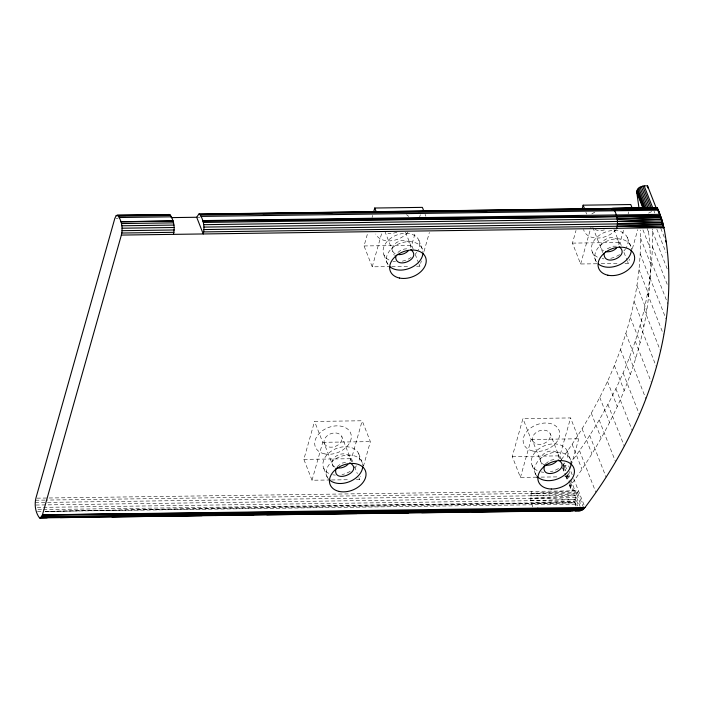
<?xml version="1.0" encoding="UTF-8"?>
<svg xmlns="http://www.w3.org/2000/svg" width="704" height="704" viewBox="0 0 704 704"><rect width="100%" height="100%" fill="white"/><g stroke="black" fill="none" stroke-linecap="round" stroke-linejoin="round"><path stroke-width="0.53" stroke-dasharray="3.52 2.64" d="M569.923 463.954C620.18 396.625 655.116 314.195 652.326 229.002M531.3 491.418L530.79 500.702L533.377 508.966M561.449 459.51C609.567 393.307 643.016 312.99 640.394 230.041M583.563 507.725L577.491 492.219C574.367 490.97 567.82 489.298 571.261 484.554C624.448 411.682 659.586 320.575 648.27 229.31M49.078 497.992L578.45 490.767C574.966 495.528 573.602 502.225 576.743 507.531M330.431 479.987L312.03 480.234L303.846 459.36L314.547 421.423L362.182 420.772L370.366 441.646L363.528 465.881M390.632 266.578L372.231 266.834L364.047 245.96L367.62 233.314M372.073 217.51L372.671 215.398M312.03 480.234L322.731 442.297L314.547 421.423M372.231 266.834L381.744 233.112M352.651 461.692L351.481 458.718L362.182 420.772M413.239 249.286L411.682 245.309L415.254 232.663M419.707 216.858L420.306 214.755M356.418 479.626L359.665 479.582L360.554 476.423M416.61 266.226L419.866 266.182L421.344 260.911M424.028 251.434L429.378 232.461M536.668 477.171L520.423 477.391L512.248 456.518L522.949 418.581L570.583 417.93L578.758 438.803L571.921 463.038M596.86 263.771L580.624 263.991L572.449 243.118L576.013 230.472M520.423 477.391L531.124 439.454L522.949 418.581M580.624 263.991L591.034 227.102M561.44 459.844L559.882 455.866L570.583 417.93M621.245 245.45L620.083 242.466L623.647 229.821M628.109 214.016L628.698 211.904M564.81 476.784L568.058 476.74L569.545 471.469M625.011 263.384L628.258 263.34L629.446 259.125M632.421 248.582L637.771 229.618M337.11 466.62L341.739 463.188L346.685 462.176M545.503 463.778L550.141 460.346L555.078 459.334M397.936 252.437C400.858 249.647 405.117 248.213 409.103 249.031M607.332 248.776L612.691 246.206L617.505 246.18M648.569 213.101L652.555 211.182M396.933 232.241L391.213 233.781L387.904 233.2M604.34 229.926L599.394 230.938L594.581 229.442M580.105 506.449L575.89 495.704L530.596 498.282L35.2 505.041M35.226 502.568L530.622 495.81L576.611 493.891L581.258 505.736M43.454 509.582L531.177 502.929L574.922 501.151L530.79 500.702L35.394 507.461M530.79 500.702L575.027 499.347L577.614 505.947M577.491 492.219L530.86 493.469L46.446 500.078M115.914 218.363L118.087 218.328M37.444 511.526L44.026 511.421M575.432 504.196L45.135 511.43L365.886 505.182L575.062 502.806L576.18 505.657M45.126 511.403L575.062 502.806L531.177 502.929M196.698 217.263L199.998 217.219M364.047 245.96L411.682 245.309M572.449 243.118L620.083 242.466M391.714 266.57L410.115 266.314M601.198 263.71L618.517 263.472M322.731 442.297L370.366 441.646M531.124 439.454L578.758 438.803M303.846 459.36L351.481 458.718M512.248 456.518L559.882 455.866M562.672 465.274L568.638 465.722L572.176 474.742M331.514 479.97L348.832 479.732M540.998 477.11L558.316 476.872M36.995 498.159L47.986 498.01M35.464 500.227L45.346 500.095M37.972 509.652L42.363 509.599M530.622 495.81L575.89 495.704M576.611 493.891L530.86 493.469L575.08 490.82L570.759 479.794M575.027 499.347L530.596 498.282L575.353 497.526L578.53 505.622M560.085 458.894L550.211 433.708C545.679 425.911 530.446 431.939 532.611 440.748L542.485 465.934M532.611 440.748C537.152 448.545 552.385 442.517 550.211 433.708M351.692 461.745L341.818 436.55C337.278 428.754 322.045 434.782 324.218 443.59L334.092 468.776M324.218 443.59C328.75 451.387 343.983 445.359 341.818 436.55M653.998 210.998L654.799 213.03M660.783 228.307L664.374 237.468M656.823 229.143L666.002 252.56M652.441 231.185L667.207 268.858M647.152 228.545L648.718 232.549M652.432 246.629L667.19 284.293M642.937 229.83L650.003 247.861M651.596 262.205L667.955 303.943M640.631 238.304L650.443 263.349M649.95 277.895L665.914 318.622M640.244 253.95L650.056 278.995M627.273 237.371L631.998 249.427M639.021 269.72L648.833 294.765M647.486 293.674L663.45 334.4M623.973 252.41L627.088 260.357M627.484 261.351L628.258 263.34M636.97 285.595L646.782 310.64M613.967 229.372L620.286 245.494M644.213 309.514L660.572 351.261M634.084 301.541L643.896 326.586M640.13 325.398L656.489 367.136M630.379 317.548L640.2 342.593M592.812 227.339L602.686 252.534M585.878 212.142L586.652 214.122M635.254 341.282L651.209 381.999M625.865 333.573L635.677 358.618M592.319 252.023L596.675 263.146M629.578 357.157L645.938 398.895M620.532 349.589L630.344 374.634M623.128 372.988L639.487 414.726M614.398 365.587L624.219 390.632M615.903 388.758L632.262 430.496M607.482 381.524L617.294 406.569M607.913 404.43L624.272 446.169M599.773 397.39L609.594 422.435M599.183 419.989L615.542 461.727M591.307 413.142L601.119 438.187M589.714 435.406L606.074 477.154M582.085 428.762L591.897 453.807M579.524 450.666L595.883 492.404M572.123 444.224L581.944 469.269M567.072 450.771L571.428 461.903M573.742 478.746L584.223 505.498M565.259 465.775L566.834 469.779M568.401 473.783L570.363 478.799M563.015 463.514L565.849 470.668M567.424 474.672L570.17 481.686M570.566 482.689L573.707 490.697M563.385 464.816L565.726 470.774M567.283 474.751L568.058 476.74M563.068 466.277L565.136 471.636M566.597 475.297L569.457 482.654M569.844 483.657L572.484 490.318M562.857 467.658L565.62 474.769M565.998 475.675L567.978 480.779M569.527 484.695L571.49 489.702M562.531 467.834L565.277 474.857M565.673 475.851L567.635 480.876M569.21 484.862L570.777 488.875M532.118 465.423L536.844 477.479M425.11 214.333L425.894 216.322M418.871 240.214L422.875 250.422M415.184 254.258L418.695 263.199M419.082 264.194L419.866 266.182M405.574 232.223L412.28 249.348M384.815 231.194L394.284 255.376M383.918 254.866L387.922 265.065M358.67 453.614L363.396 465.678M354.596 466.664L357.324 473.625M358.882 477.594L359.665 479.582M323.717 468.266L328.082 479.398M603.592 250.914A9.478 6.679 -21.4 0 1 607.068 238.594A9.478 6.679 -21.4 0 1 618.728 244.57M545.345 465.001A9.478 6.679 -21.4 0 1 541.147 456.984A9.478 6.679 -21.4 0 1 552.367 451A9.478 6.679 -21.4 0 1 558.527 457.978M334.99 467.166A9.478 6.679 -21.4 0 1 338.466 454.837A9.478 6.679 -21.4 0 1 350.126 460.821M395.19 253.757A9.478 6.679 -21.4 0 1 398.666 241.437A9.478 6.679 -21.4 0 1 410.326 247.421M407.898 232.232A18.955 13.358 -21.4 0 1 390.139 240.865A18.955 13.358 -21.4 0 1 375.742 233.992M406.472 214.702A18.955 13.358 -21.4 0 1 408.69 216.436M388.986 259.978A18.955 13.358 -21.4 0 1 386.901 241.745A18.955 13.358 -21.4 0 1 411.277 234.089A18.955 13.358 -21.4 0 1 417.613 250.985M416.636 252.41A18.955 13.358 -21.4 0 1 415.483 253.783M411.189 257.426A18.955 13.358 -21.4 0 1 402.142 261.219M395.542 261.712A18.955 13.358 -21.4 0 1 392.894 261.342M388.054 264.739A18.955 13.358 -21.4 0 1 400.365 243.232A18.955 13.358 -21.4 0 1 422.963 251.97M328.786 473.378A18.955 13.358 -21.4 0 1 326.225 455.717A18.955 13.358 -21.4 0 1 349.694 447.137A18.955 13.358 -21.4 0 1 358.38 462.554M356.435 465.81A18.955 13.358 -21.4 0 1 354.658 467.843M350.17 471.346A18.955 13.358 -21.4 0 1 341.942 474.619M335.342 475.112A18.955 13.358 -21.4 0 1 332.693 474.742M328.39 478.852A18.955 13.358 -21.4 0 1 339.583 456.861A18.955 13.358 -21.4 0 1 362.762 465.37M616.299 229.39A18.955 13.358 -21.4 0 1 597.37 238.058A18.955 13.358 -21.4 0 1 583.572 229.495M591.818 213.937A18.955 13.358 -21.4 0 1 595.258 212.027M597.388 257.136A18.955 13.358 -21.4 0 1 595.302 238.902A18.955 13.358 -21.4 0 1 619.678 231.246A18.955 13.358 -21.4 0 1 626.006 248.142M625.548 248.855A18.955 13.358 -21.4 0 1 623.885 250.941M619.59 254.584A18.955 13.358 -21.4 0 1 608.626 258.711M603.935 258.87A18.955 13.358 -21.4 0 1 602.149 258.658M596.446 261.897A18.955 13.358 -21.4 0 1 608.766 240.39A18.955 13.358 -21.4 0 1 631.356 249.128M537.187 470.536A18.955 13.358 -21.4 0 1 534.626 452.874A18.955 13.358 -21.4 0 1 558.096 444.294A18.955 13.358 -21.4 0 1 566.782 459.712M564.837 462.968A18.955 13.358 -21.4 0 1 563.059 465.001M558.571 468.503A18.955 13.358 -21.4 0 1 550.343 471.777M543.734 472.27A18.955 13.358 -21.4 0 1 541.094 471.9M536.791 476.01A18.955 13.358 -21.4 0 1 547.985 454.01A18.955 13.358 -21.4 0 1 571.155 462.528M324.518 453.878A18.955 13.358 -21.4 0 0 351.314 436.154A18.955 13.358 -21.4 0 0 323.224 430.179A18.955 13.358 -21.4 0 0 324.518 453.878M532.91 451.035A18.955 13.358 -21.4 0 0 559.706 433.312A18.955 13.358 -21.4 0 0 531.626 427.337A18.955 13.358 -21.4 0 0 532.91 451.035"/><path stroke-width="1.06" d="M40.304 518.065L42.442 514.87L121.37 235.074C122.954 228.457 121.906 220.836 117.797 215.354L116.16 215.662L114.831 218.381L35.904 498.177C34.32 504.794 35.367 512.415 39.477 517.898L580.51 510.682L582.806 509.687L584.998 507.47C644.6 428.78 683.012 327.052 663.925 227.674L661.1 217.386L657.078 207.821L198.836 214.069L196.698 217.263L203.245 233.957C204.846 227.322 203.72 219.754 199.663 214.236L198.836 214.069M173.474 234.37C175.076 227.726 173.95 220.158 169.893 214.641L116.97 215.186M616.766 228.316C618.35 221.69 617.302 214.095 613.193 208.595L611.556 208.903M604.138 253.167C602.95 267.81 631.013 256.027 619.265 246.822M373.56 212.238L374.748 208.023L422.382 207.372L423.94 211.35M581.962 209.396L583.15 205.181L630.784 204.53L632.342 208.507M395.789 255.842C394.205 270.67 422.699 258.975 410.872 249.665M638.906 207.504L636.794 192.394C636.68 187.097 643.28 185.293 647.566 185.935L656.207 207.97M537.838 508.112L535.7 511.306L523.89 511.289M335.984 468.406C331.883 485.162 364.813 471.671 349.782 462.757M544.386 465.564C540.285 482.319 573.214 468.829 558.175 459.914M169.066 214.474L159.579 215.072M641.766 208.234L612.366 208.428L657.254 207.865L661.69 219.182L617.47 221.452L203.94 227.093M203.755 224.673L617.276 219.023L661.1 217.386L616.889 216.806L203.359 222.446M660.519 217.677L663.23 224.594L617.206 226.266L203.676 231.906M616.889 216.806L660.528 215.732L657.923 209.07L200.455 215.037M203.914 229.566L617.443 223.925L662.754 222.798L660.07 215.961M41.114 517.59L536.51 510.831L582.806 509.687L537.24 509.74L41.844 516.498M537.24 509.74L583.95 508.693L42.442 514.87L371.95 511.993L583.95 508.693M554.497 510.743L534.873 511.139L570.759 510.752M578.486 510.25L575.212 510.321L580.51 510.682M199.663 214.236L657.254 207.865M621.298 208.736L641.863 208.393M572.898 510.752L535.7 511.306L581.636 510.356L536.51 510.831M117.797 215.354L169.893 214.641M116.16 215.662L125.928 215.53M211.226 214.368L228.826 214.122M262.918 213.664L280.518 213.418M314.609 212.951L332.209 212.714M366.3 212.247L382.8 212.027M417.991 211.543L435.591 211.306M468.582 210.857L487.282 210.602M520.274 210.153L537.874 209.906M571.965 209.44L589.565 209.202M118.589 216.154L170.685 215.442M119.293 217.527L171.389 216.814M201.159 216.41L658.381 210.17L613.985 209.387L657.536 208.278L613.193 208.595M171.186 217.615L196.698 217.263M173.114 221.285L120.93 221.698L173.026 220.994M202.796 220.59L660.009 214.35M121.493 223.564L173.589 222.851M121.88 225.79L173.985 225.078M122.074 228.21L174.17 227.506M122.047 230.683L174.143 229.97M121.81 233.024L173.906 232.311M121.37 235.074L663.925 227.674L662.006 222.763M42.442 514.87L584.998 507.47M39.477 517.898L47.168 517.792M60.35 517.616L98.798 517.088M111.98 516.912L150.418 516.384M162.501 516.217L202.048 515.68M215.23 515.504L253.678 514.976M266.86 514.8L305.298 514.272M317.381 514.105L356.928 513.568M370.11 513.392L408.558 512.864M421.731 512.688L460.178 512.16M472.261 511.993L511.808 511.456M120.93 221.698L173.07 221.126M202.866 220.792L660.528 215.732L451.598 219.058L202.937 221.047M617.276 219.023L661.69 219.182M617.443 223.925L663.23 224.594M662.754 222.798L617.47 221.452L662.235 220.986L659.859 214.914M663.925 227.674L617.206 226.266L663.626 226.248L662.103 222.367M659.067 212.89L657.078 207.821L658.926 213.022M644.195 185.979L652.828 208.023M665.57 240.522L666.371 242.554M642.743 186.138L651.376 208.173M641.3 186.551L649.546 207.592M639.945 187.202L648.19 208.243M638.757 188.056L646.606 208.094M637.798 189.068L645.26 208.094M637.138 190.168L644.204 208.199M636.794 191.294L643.465 208.331M636.794 192.394L643.078 208.428M583.15 205.181L584.707 209.158M374.748 208.023L376.306 212.001M647.566 185.935L647.918 188.056M616.528 248.142A9.478 6.679 -21.4 0 1 605.546 251.601M556.327 461.551A9.478 6.679 -21.4 0 1 545.345 465.001M347.926 464.394A9.478 6.679 -21.4 0 1 336.943 467.843M408.126 250.994A9.478 6.679 -21.4 0 1 397.144 254.443M422.972 252.868A18.955 13.358 -21.4 0 1 410.124 268.083A18.955 13.358 -21.4 0 1 389.866 266.746M362.771 466.268A18.955 13.358 -21.4 0 1 349.351 481.721A18.955 13.358 -21.4 0 1 328.997 479.521M631.365 250.026A18.955 13.358 -21.4 0 1 618.517 265.241A18.955 13.358 -21.4 0 1 598.268 263.894M571.164 463.426A18.955 13.358 -21.4 0 1 557.744 478.878A18.955 13.358 -21.4 0 1 537.398 476.678M579.462 510.655L575.089 510.726L579.462 510.655M399.441 278.036A18.955 13.358 -21.4 0 0 426.228 260.322A18.955 13.358 -21.4 0 0 398.147 254.346A18.955 13.358 -21.4 0 0 399.441 278.036M607.834 275.194A18.955 13.358 -21.4 0 0 634.63 257.47A18.955 13.358 -21.4 0 0 606.54 251.504A18.955 13.358 -21.4 0 0 607.834 275.194M551.285 489.016A18.955 13.358 -21.4 0 0 573.848 468.054A18.955 13.358 -21.4 0 0 543.277 467.315A18.955 13.358 -21.4 0 0 551.285 489.016M339.24 491.445A18.955 13.358 -21.4 0 0 366.027 473.722A18.955 13.358 -21.4 0 0 337.946 467.746A18.955 13.358 -21.4 0 0 339.24 491.445"/></g></svg>
